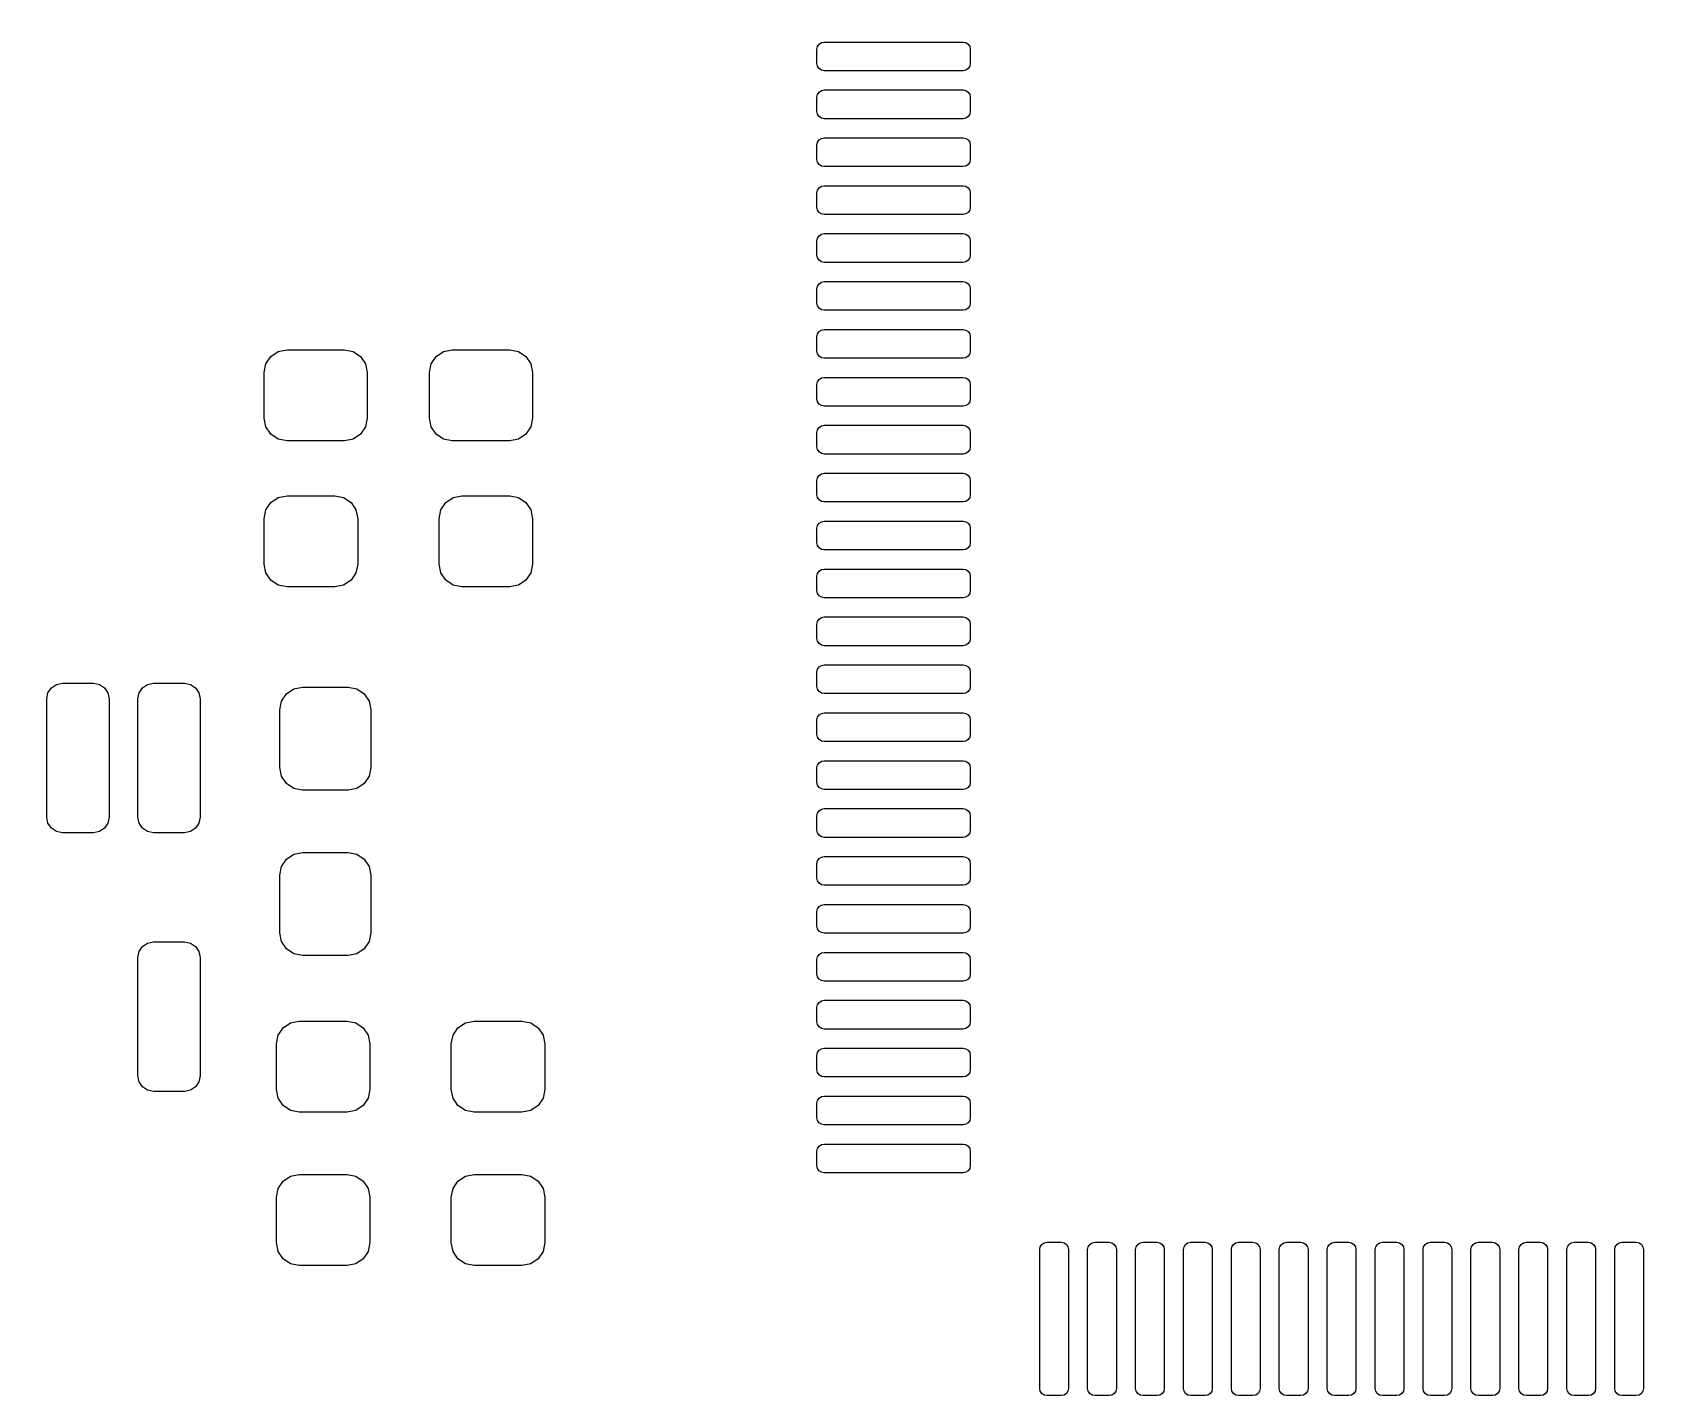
# Model space of a CAD drawing. Extents: x 116 to 183, y -110.2 to -37.6.
# Drawn here: x 132.32 to 149.24, y -80.03 to -65.81 of the extents above; entities that cross this region are included whole.
import ezdxf

# ---------------------------------------------------------------- set-up
doc = ezdxf.new("R2010")
doc.units = 0
doc.layers.add('BLACK', color=7, linetype='CONTINUOUS')

msp = doc.modelspace()

# ---------------------------------------------------------------- linework, layer by layer
at = {"layer": 'BLACK', "linetype": 'CONTINUOUS'}
for p, q in [((140.51124, -65.98325), (140.516949, -65.954549)), ((140.516949, -65.954549), (140.533207, -65.930217)), ((140.533207, -65.930217), (140.557539, -65.913959)), ((140.557539, -65.913959), (140.58624, -65.90825)), ((140.58624, -65.90825), (142.03624, -65.90825)), ((142.03624, -65.90825), (142.064941, -65.913959)), ((142.064941, -65.913959), (142.089273, -65.930217)), ((142.089273, -65.930217), (142.105531, -65.954549)), ((142.105531, -65.954549), (142.11124, -65.98325)), ((140.51124, -66.13325), (140.51124, -65.98325)), ((140.516949, -66.161951), (140.51124, -66.13325)), ((142.11124, -66.13325), (142.105531, -66.161951)), ((142.11124, -65.98325), (142.11124, -66.13325)), ((140.533207, -66.186283), (140.516949, -66.161951)), ((140.557539, -66.202541), (140.533207, -66.186283)), ((140.58624, -66.20825), (140.557539, -66.202541)), ((142.03624, -66.20825), (140.58624, -66.20825)), ((142.064941, -66.202541), (142.03624, -66.20825)), ((142.089273, -66.186283), (142.064941, -66.202541)), ((142.105531, -66.161951), (142.089273, -66.186283)), ((140.51124, -66.48325), (140.516949, -66.454549)), ((140.516949, -66.454549), (140.533207, -66.430217)), ((140.533207, -66.430217), (140.557539, -66.413959)), ((140.557539, -66.413959), (140.58624, -66.40825)), ((140.58624, -66.40825), (142.03624, -66.40825)), ((142.03624, -66.40825), (142.064941, -66.413959)), ((142.064941, -66.413959), (142.089273, -66.430217)), ((142.089273, -66.430217), (142.105531, -66.454549)), ((142.105531, -66.454549), (142.11124, -66.48325)), ((140.51124, -66.63325), (140.51124, -66.48325)), ((140.516949, -66.661951), (140.51124, -66.63325)), ((142.11124, -66.63325), (142.105531, -66.661951)), ((142.11124, -66.48325), (142.11124, -66.63325)), ((140.533207, -66.686283), (140.516949, -66.661951)), ((140.557539, -66.702541), (140.533207, -66.686283)), ((140.58624, -66.70825), (140.557539, -66.702541)), ((142.03624, -66.70825), (140.58624, -66.70825)), ((142.064941, -66.702541), (142.03624, -66.70825)), ((142.089273, -66.686283), (142.064941, -66.702541)), ((142.105531, -66.661951), (142.089273, -66.686283)), ((140.51124, -66.98325), (140.516949, -66.954549)), ((140.51124, -67.13325), (140.51124, -66.98325)), ((140.516949, -66.954549), (140.533207, -66.930217)), ((140.533207, -66.930217), (140.557539, -66.913959)), ((140.557539, -66.913959), (140.58624, -66.90825)), ((140.58624, -66.90825), (142.03624, -66.90825)), ((142.03624, -66.90825), (142.064941, -66.913959)), ((142.064941, -66.913959), (142.089273, -66.930217)), ((142.089273, -66.930217), (142.105531, -66.954549)), ((142.105531, -66.954549), (142.11124, -66.98325)), ((142.11124, -66.98325), (142.11124, -67.13325)), ((140.516949, -67.161951), (140.51124, -67.13325)), ((142.11124, -67.13325), (142.105531, -67.161951)), ((140.533207, -67.186283), (140.516949, -67.161951)), ((140.557539, -67.202541), (140.533207, -67.186283)), ((140.58624, -67.20825), (140.557539, -67.202541)), ((142.03624, -67.20825), (140.58624, -67.20825)), ((142.064941, -67.202541), (142.03624, -67.20825)), ((142.089273, -67.186283), (142.064941, -67.202541)), ((142.105531, -67.161951), (142.089273, -67.186283)), ((140.51124, -67.48325), (140.516949, -67.454549)), ((140.51124, -67.63325), (140.51124, -67.48325)), ((140.516949, -67.454549), (140.533207, -67.430217)), ((140.533207, -67.430217), (140.557539, -67.413959)), ((140.557539, -67.413959), (140.58624, -67.40825)), ((140.58624, -67.40825), (142.03624, -67.40825)), ((142.03624, -67.40825), (142.064941, -67.413959)), ((142.064941, -67.413959), (142.089273, -67.430217)), ((142.089273, -67.430217), (142.105531, -67.454549)), ((142.105531, -67.454549), (142.11124, -67.48325)), ((142.11124, -67.48325), (142.11124, -67.63325)), ((140.516949, -67.661951), (140.51124, -67.63325)), ((140.533207, -67.686283), (140.516949, -67.661951)), ((142.105531, -67.661951), (142.089273, -67.686283)), ((142.11124, -67.63325), (142.105531, -67.661951)), ((140.557539, -67.702541), (140.533207, -67.686283)), ((140.58624, -67.70825), (140.557539, -67.702541)), ((142.03624, -67.70825), (140.58624, -67.70825)), ((142.064941, -67.702541), (142.03624, -67.70825)), ((142.089273, -67.686283), (142.064941, -67.702541)), ((140.51124, -67.98325), (140.516949, -67.954549)), ((140.51124, -68.13325), (140.51124, -67.98325)), ((140.516949, -67.954549), (140.533207, -67.930217)), ((140.533207, -67.930217), (140.557539, -67.913959)), ((140.557539, -67.913959), (140.58624, -67.90825)), ((140.58624, -67.90825), (142.03624, -67.90825)), ((142.03624, -67.90825), (142.064941, -67.913959)), ((142.064941, -67.913959), (142.089273, -67.930217)), ((142.089273, -67.930217), (142.105531, -67.954549)), ((142.105531, -67.954549), (142.11124, -67.98325)), ((142.11124, -67.98325), (142.11124, -68.13325)), ((140.516949, -68.161951), (140.51124, -68.13325)), ((140.533207, -68.186283), (140.516949, -68.161951)), ((142.105531, -68.161951), (142.089273, -68.186283)), ((142.11124, -68.13325), (142.105531, -68.161951)), ((140.557539, -68.202541), (140.533207, -68.186283)), ((140.58624, -68.20825), (140.557539, -68.202541)), ((142.03624, -68.20825), (140.58624, -68.20825)), ((142.064941, -68.202541), (142.03624, -68.20825)), ((142.089273, -68.186283), (142.064941, -68.202541)), ((140.51124, -68.48325), (140.516949, -68.454549)), ((140.51124, -68.63325), (140.51124, -68.48325)), ((140.516949, -68.454549), (140.533207, -68.430217)), ((140.533207, -68.430217), (140.557539, -68.413959)), ((140.557539, -68.413959), (140.58624, -68.40825)), ((140.58624, -68.40825), (142.03624, -68.40825)), ((142.03624, -68.40825), (142.064941, -68.413959)), ((142.064941, -68.413959), (142.089273, -68.430217)), ((142.089273, -68.430217), (142.105531, -68.454549)), ((142.105531, -68.454549), (142.11124, -68.48325)), ((142.11124, -68.48325), (142.11124, -68.63325)), ((140.516949, -68.661951), (140.51124, -68.63325)), ((140.533207, -68.686283), (140.516949, -68.661951)), ((142.105531, -68.661951), (142.089273, -68.686283)), ((142.11124, -68.63325), (142.105531, -68.661951)), ((140.557539, -68.702541), (140.533207, -68.686283)), ((140.58624, -68.70825), (140.557539, -68.702541)), ((142.03624, -68.70825), (140.58624, -68.70825)), ((142.064941, -68.702541), (142.03624, -68.70825)), ((142.089273, -68.686283), (142.064941, -68.702541)), ((140.51124, -68.98325), (140.516949, -68.954549)), ((140.51124, -69.13325), (140.51124, -68.98325)), ((140.516949, -68.954549), (140.533207, -68.930217)), ((140.533207, -68.930217), (140.557539, -68.913959)), ((140.557539, -68.913959), (140.58624, -68.90825)), ((140.58624, -68.90825), (142.03624, -68.90825)), ((142.03624, -68.90825), (142.064941, -68.913959)), ((142.064941, -68.913959), (142.089273, -68.930217)), ((142.089273, -68.930217), (142.105531, -68.954549)), ((142.105531, -68.954549), (142.11124, -68.98325)), ((142.11124, -68.98325), (142.11124, -69.13325)), ((134.813562, -69.190562), (134.890613, -69.139079)), ((134.890613, -69.139079), (134.9815, -69.121)), ((134.9815, -69.121), (135.5815, -69.121)), ((135.5815, -69.121), (135.672387, -69.139079)), ((135.672387, -69.139079), (135.749438, -69.190562)), ((136.538562, -69.190562), (136.615613, -69.139079)), ((136.615613, -69.139079), (136.7065, -69.121)), ((136.7065, -69.121), (137.3065, -69.121)), ((137.3065, -69.121), (137.397387, -69.139079)), ((137.397387, -69.139079), (137.474438, -69.190562)), ((140.516949, -69.161951), (140.51124, -69.13325)), ((140.533207, -69.186283), (140.516949, -69.161951)), ((140.557539, -69.202541), (140.533207, -69.186283)), ((142.089273, -69.186283), (142.064941, -69.202541)), ((142.105531, -69.161951), (142.089273, -69.186283)), ((142.11124, -69.13325), (142.105531, -69.161951)), ((134.744, -69.3585), (134.762079, -69.267613)), ((134.762079, -69.267613), (134.813562, -69.190562)), ((135.749438, -69.190562), (135.800921, -69.267613)), ((135.800921, -69.267613), (135.819, -69.3585)), ((136.469, -69.3585), (136.487079, -69.267613)), ((136.487079, -69.267613), (136.538562, -69.190562)), ((137.474438, -69.190562), (137.525921, -69.267613)), ((137.525921, -69.267613), (137.544, -69.3585)), ((140.58624, -69.20825), (140.557539, -69.202541)), ((142.03624, -69.20825), (140.58624, -69.20825)), ((142.064941, -69.202541), (142.03624, -69.20825)), ((134.744, -69.8335), (134.744, -69.3585)), ((135.819, -69.3585), (135.819, -69.8335)), ((136.469, -69.8335), (136.469, -69.3585)), ((137.544, -69.3585), (137.544, -69.8335)), ((140.51124, -69.48325), (140.516949, -69.454549)), ((140.51124, -69.63325), (140.51124, -69.48325)), ((140.516949, -69.454549), (140.533207, -69.430217)), ((140.533207, -69.430217), (140.557539, -69.413959)), ((140.557539, -69.413959), (140.58624, -69.40825)), ((140.58624, -69.40825), (142.03624, -69.40825)), ((142.03624, -69.40825), (142.064941, -69.413959)), ((142.064941, -69.413959), (142.089273, -69.430217)), ((142.089273, -69.430217), (142.105531, -69.454549)), ((142.105531, -69.454549), (142.11124, -69.48325)), ((142.11124, -69.48325), (142.11124, -69.63325)), ((140.516949, -69.661951), (140.51124, -69.63325)), ((140.533207, -69.686283), (140.516949, -69.661951)), ((140.557539, -69.702541), (140.533207, -69.686283)), ((142.089273, -69.686283), (142.064941, -69.702541)), ((142.105531, -69.661951), (142.089273, -69.686283)), ((142.11124, -69.63325), (142.105531, -69.661951)), ((134.762079, -69.924387), (134.744, -69.8335)), ((135.819, -69.8335), (135.800921, -69.924387)), ((136.487079, -69.924387), (136.469, -69.8335)), ((137.544, -69.8335), (137.525921, -69.924387)), ((140.58624, -69.70825), (140.557539, -69.702541)), ((142.03624, -69.70825), (140.58624, -69.70825)), ((142.064941, -69.702541), (142.03624, -69.70825)), ((134.813562, -70.001438), (134.762079, -69.924387)), ((134.890613, -70.052921), (134.813562, -70.001438)), ((135.749438, -70.001438), (135.672387, -70.052921)), ((135.800921, -69.924387), (135.749438, -70.001438)), ((136.538562, -70.001438), (136.487079, -69.924387)), ((136.615613, -70.052921), (136.538562, -70.001438)), ((137.474438, -70.001438), (137.397387, -70.052921)), ((137.525921, -69.924387), (137.474438, -70.001438)), ((140.51124, -69.98325), (140.516949, -69.954549)), ((140.51124, -70.13325), (140.51124, -69.98325)), ((140.516949, -69.954549), (140.533207, -69.930217)), ((140.533207, -69.930217), (140.557539, -69.913959)), ((140.557539, -69.913959), (140.58624, -69.90825)), ((140.58624, -69.90825), (142.03624, -69.90825)), ((142.03624, -69.90825), (142.064941, -69.913959)), ((142.064941, -69.913959), (142.089273, -69.930217)), ((142.089273, -69.930217), (142.105531, -69.954549)), ((142.105531, -69.954549), (142.11124, -69.98325)), ((142.11124, -69.98325), (142.11124, -70.13325)), ((134.9815, -70.071), (134.890613, -70.052921)), ((135.5815, -70.071), (134.9815, -70.071)), ((135.672387, -70.052921), (135.5815, -70.071)), ((136.7065, -70.071), (136.615613, -70.052921)), ((137.3065, -70.071), (136.7065, -70.071)), ((137.397387, -70.052921), (137.3065, -70.071)), ((140.516949, -70.161951), (140.51124, -70.13325)), ((140.533207, -70.186283), (140.516949, -70.161951)), ((140.557539, -70.202541), (140.533207, -70.186283)), ((140.58624, -70.20825), (140.557539, -70.202541)), ((142.064941, -70.202541), (142.03624, -70.20825)), ((142.089273, -70.186283), (142.064941, -70.202541)), ((142.105531, -70.161951), (142.089273, -70.186283)), ((142.11124, -70.13325), (142.105531, -70.161951)), ((142.03624, -70.20825), (140.58624, -70.20825)), ((140.51124, -70.48325), (140.516949, -70.454549)), ((140.51124, -70.63325), (140.51124, -70.48325)), ((140.516949, -70.454549), (140.533207, -70.430217)), ((140.533207, -70.430217), (140.557539, -70.413959)), ((140.557539, -70.413959), (140.58624, -70.40825)), ((140.58624, -70.40825), (142.03624, -70.40825)), ((142.03624, -70.40825), (142.064941, -70.413959)), ((142.064941, -70.413959), (142.089273, -70.430217)), ((142.089273, -70.430217), (142.105531, -70.454549)), ((142.105531, -70.454549), (142.11124, -70.48325)), ((142.11124, -70.48325), (142.11124, -70.63325)), ((134.813562, -70.714562), (134.890613, -70.663079)), ((134.890613, -70.663079), (134.9815, -70.645)), ((134.9815, -70.645), (135.4815, -70.645)), ((135.4815, -70.645), (135.572387, -70.663079)), ((135.572387, -70.663079), (135.649438, -70.714562)), ((136.638562, -70.714562), (136.715613, -70.663079)), ((136.715613, -70.663079), (136.8065, -70.645)), ((136.8065, -70.645), (137.3065, -70.645)), ((137.3065, -70.645), (137.397387, -70.663079)), ((137.397387, -70.663079), (137.474438, -70.714562)), ((140.516949, -70.661951), (140.51124, -70.63325)), ((140.533207, -70.686283), (140.516949, -70.661951)), ((140.557539, -70.702541), (140.533207, -70.686283)), ((140.58624, -70.70825), (140.557539, -70.702541)), ((142.03624, -70.70825), (140.58624, -70.70825)), ((142.064941, -70.702541), (142.03624, -70.70825)), ((142.089273, -70.686283), (142.064941, -70.702541)), ((142.105531, -70.661951), (142.089273, -70.686283)), ((142.11124, -70.63325), (142.105531, -70.661951)), ((134.744, -70.8825), (134.762079, -70.791613)), ((134.762079, -70.791613), (134.813562, -70.714562)), ((135.649438, -70.714562), (135.700921, -70.791613)), ((135.700921, -70.791613), (135.719, -70.8825)), ((136.569, -70.8825), (136.587079, -70.791613)), ((136.587079, -70.791613), (136.638562, -70.714562)), ((137.474438, -70.714562), (137.525921, -70.791613)), ((137.525921, -70.791613), (137.544, -70.8825)), ((134.744, -71.3575), (134.744, -70.8825)), ((135.719, -70.8825), (135.719, -71.3575)), ((136.569, -71.3575), (136.569, -70.8825)), ((137.544, -70.8825), (137.544, -71.3575)), ((140.51124, -70.98325), (140.516949, -70.954549)), ((140.51124, -71.13325), (140.51124, -70.98325)), ((140.516949, -70.954549), (140.533207, -70.930217)), ((140.533207, -70.930217), (140.557539, -70.913959)), ((140.557539, -70.913959), (140.58624, -70.90825)), ((140.58624, -70.90825), (142.03624, -70.90825)), ((142.03624, -70.90825), (142.064941, -70.913959)), ((142.064941, -70.913959), (142.089273, -70.930217)), ((142.089273, -70.930217), (142.105531, -70.954549)), ((142.105531, -70.954549), (142.11124, -70.98325)), ((142.11124, -70.98325), (142.11124, -71.13325)), ((140.516949, -71.161951), (140.51124, -71.13325)), ((140.533207, -71.186283), (140.516949, -71.161951)), ((140.557539, -71.202541), (140.533207, -71.186283)), ((140.58624, -71.20825), (140.557539, -71.202541)), ((142.03624, -71.20825), (140.58624, -71.20825)), ((142.064941, -71.202541), (142.03624, -71.20825)), ((142.089273, -71.186283), (142.064941, -71.202541)), ((142.105531, -71.161951), (142.089273, -71.186283)), ((142.11124, -71.13325), (142.105531, -71.161951)), ((134.762079, -71.448387), (134.744, -71.3575)), ((135.719, -71.3575), (135.700921, -71.448387)), ((136.587079, -71.448387), (136.569, -71.3575)), ((137.544, -71.3575), (137.525921, -71.448387)), ((134.813562, -71.525438), (134.762079, -71.448387)), ((134.890613, -71.576921), (134.813562, -71.525438)), ((135.649438, -71.525438), (135.572387, -71.576921)), ((135.700921, -71.448387), (135.649438, -71.525438)), ((136.638562, -71.525438), (136.587079, -71.448387)), ((136.715613, -71.576921), (136.638562, -71.525438)), ((137.474438, -71.525438), (137.397387, -71.576921)), ((137.525921, -71.448387), (137.474438, -71.525438)), ((140.51124, -71.48325), (140.516949, -71.454549)), ((140.51124, -71.63325), (140.51124, -71.48325)), ((140.516949, -71.454549), (140.533207, -71.430217)), ((140.533207, -71.430217), (140.557539, -71.413959)), ((140.557539, -71.413959), (140.58624, -71.40825)), ((140.58624, -71.40825), (142.03624, -71.40825)), ((142.03624, -71.40825), (142.064941, -71.413959)), ((142.064941, -71.413959), (142.089273, -71.430217)), ((142.089273, -71.430217), (142.105531, -71.454549)), ((142.105531, -71.454549), (142.11124, -71.48325)), ((142.11124, -71.48325), (142.11124, -71.63325)), ((134.9815, -71.595), (134.890613, -71.576921)), ((135.4815, -71.595), (134.9815, -71.595)), ((135.572387, -71.576921), (135.4815, -71.595)), ((136.8065, -71.595), (136.715613, -71.576921)), ((137.3065, -71.595), (136.8065, -71.595)), ((137.397387, -71.576921), (137.3065, -71.595)), ((140.516949, -71.661951), (140.51124, -71.63325)), ((140.533207, -71.686283), (140.516949, -71.661951)), ((140.557539, -71.702541), (140.533207, -71.686283)), ((140.58624, -71.70825), (140.557539, -71.702541)), ((142.03624, -71.70825), (140.58624, -71.70825)), ((142.064941, -71.702541), (142.03624, -71.70825)), ((142.089273, -71.686283), (142.064941, -71.702541)), ((142.105531, -71.661951), (142.089273, -71.686283)), ((142.11124, -71.63325), (142.105531, -71.661951)), ((140.51124, -71.98325), (140.516949, -71.954549)), ((140.51124, -72.13325), (140.51124, -71.98325)), ((140.516949, -71.954549), (140.533207, -71.930217)), ((140.533207, -71.930217), (140.557539, -71.913959)), ((140.557539, -71.913959), (140.58624, -71.90825)), ((140.58624, -71.90825), (142.03624, -71.90825)), ((142.03624, -71.90825), (142.064941, -71.913959)), ((142.064941, -71.913959), (142.089273, -71.930217)), ((142.089273, -71.930217), (142.105531, -71.954549)), ((142.105531, -71.954549), (142.11124, -71.98325)), ((142.11124, -71.98325), (142.11124, -72.13325)), ((140.516949, -72.161951), (140.51124, -72.13325)), ((140.533207, -72.186283), (140.516949, -72.161951)), ((140.557539, -72.202541), (140.533207, -72.186283)), ((140.58624, -72.20825), (140.557539, -72.202541)), ((142.03624, -72.20825), (140.58624, -72.20825)), ((142.064941, -72.202541), (142.03624, -72.20825)), ((142.089273, -72.186283), (142.064941, -72.202541)), ((142.105531, -72.161951), (142.089273, -72.186283)), ((142.11124, -72.13325), (142.105531, -72.161951)), ((140.51124, -72.48325), (140.516949, -72.454549)), ((140.51124, -72.63325), (140.51124, -72.48325)), ((140.516949, -72.454549), (140.533207, -72.430217)), ((140.533207, -72.430217), (140.557539, -72.413959)), ((140.557539, -72.413959), (140.58624, -72.40825)), ((140.58624, -72.40825), (142.03624, -72.40825)), ((142.03624, -72.40825), (142.064941, -72.413959)), ((142.064941, -72.413959), (142.089273, -72.430217)), ((142.089273, -72.430217), (142.105531, -72.454549)), ((142.105531, -72.454549), (142.11124, -72.48325)), ((142.11124, -72.48325), (142.11124, -72.63325)), ((132.475, -72.7625), (132.48737, -72.700314)), ((132.48737, -72.700314), (132.522595, -72.647595)), ((132.522595, -72.647595), (132.575314, -72.61237)), ((132.575314, -72.61237), (132.6375, -72.6)), ((132.6375, -72.6), (132.9625, -72.6)), ((132.9625, -72.6), (133.024686, -72.61237)), ((133.024686, -72.61237), (133.077405, -72.647595)), ((133.077405, -72.647595), (133.11263, -72.700314)), ((133.11263, -72.700314), (133.125, -72.7625)), ((133.425, -72.7625), (133.43737, -72.700314)), ((133.43737, -72.700314), (133.472595, -72.647595)), ((133.472595, -72.647595), (133.525314, -72.61237)), ((133.525314, -72.61237), (133.5875, -72.6)), ((133.5875, -72.6), (133.9125, -72.6)), ((133.9125, -72.6), (133.974686, -72.61237)), ((133.974686, -72.61237), (134.027405, -72.647595)), ((134.027405, -72.647595), (134.06263, -72.700314)), ((134.06263, -72.700314), (134.075, -72.7625)), ((134.925079, -72.787613), (134.976562, -72.710562)), ((134.976562, -72.710562), (135.053613, -72.659079)), ((135.053613, -72.659079), (135.1445, -72.641)), ((135.1445, -72.641), (135.6195, -72.641)), ((135.6195, -72.641), (135.710387, -72.659079)), ((135.710387, -72.659079), (135.787438, -72.710562)), ((135.787438, -72.710562), (135.838921, -72.787613)), ((140.516949, -72.661951), (140.51124, -72.63325)), ((140.533207, -72.686283), (140.516949, -72.661951)), ((140.557539, -72.702541), (140.533207, -72.686283)), ((140.58624, -72.70825), (140.557539, -72.702541)), ((142.03624, -72.70825), (140.58624, -72.70825)), ((142.064941, -72.702541), (142.03624, -72.70825)), ((142.089273, -72.686283), (142.064941, -72.702541)), ((142.105531, -72.661951), (142.089273, -72.686283)), ((142.11124, -72.63325), (142.105531, -72.661951)), ((132.475, -73.9975), (132.475, -72.7625)), ((133.125, -72.7625), (133.125, -73.9975)), ((133.425, -73.9975), (133.425, -72.7625)), ((134.075, -72.7625), (134.075, -73.9975)), ((134.907, -72.8785), (134.925079, -72.787613)), ((134.907, -73.4785), (134.907, -72.8785)), ((135.838921, -72.787613), (135.857, -72.8785)), ((135.857, -72.8785), (135.857, -73.4785)), ((140.557539, -72.913959), (140.58624, -72.90825)), ((140.58624, -72.90825), (142.03624, -72.90825)), ((142.03624, -72.90825), (142.064941, -72.913959)), ((140.51124, -72.98325), (140.516949, -72.954549)), ((140.51124, -73.13325), (140.51124, -72.98325)), ((140.516949, -72.954549), (140.533207, -72.930217)), ((140.533207, -72.930217), (140.557539, -72.913959)), ((142.064941, -72.913959), (142.089273, -72.930217)), ((142.089273, -72.930217), (142.105531, -72.954549)), ((142.105531, -72.954549), (142.11124, -72.98325)), ((142.11124, -72.98325), (142.11124, -73.13325)), ((140.516949, -73.161951), (140.51124, -73.13325)), ((140.533207, -73.186283), (140.516949, -73.161951)), ((140.557539, -73.202541), (140.533207, -73.186283)), ((140.58624, -73.20825), (140.557539, -73.202541)), ((142.03624, -73.20825), (140.58624, -73.20825)), ((142.064941, -73.202541), (142.03624, -73.20825)), ((142.089273, -73.186283), (142.064941, -73.202541)), ((142.105531, -73.161951), (142.089273, -73.186283)), ((142.11124, -73.13325), (142.105531, -73.161951)), ((140.533207, -73.430217), (140.557539, -73.413959)), ((140.557539, -73.413959), (140.58624, -73.40825)), ((140.58624, -73.40825), (142.03624, -73.40825)), ((142.03624, -73.40825), (142.064941, -73.413959)), ((142.064941, -73.413959), (142.089273, -73.430217)), ((134.925079, -73.569387), (134.907, -73.4785)), ((134.976562, -73.646438), (134.925079, -73.569387)), ((135.838921, -73.569387), (135.787438, -73.646438)), ((135.857, -73.4785), (135.838921, -73.569387)), ((140.51124, -73.48325), (140.516949, -73.454549)), ((140.51124, -73.63325), (140.51124, -73.48325)), ((140.516949, -73.454549), (140.533207, -73.430217)), ((142.089273, -73.430217), (142.105531, -73.454549)), ((142.105531, -73.454549), (142.11124, -73.48325)), ((142.11124, -73.48325), (142.11124, -73.63325)), ((135.053613, -73.697921), (134.976562, -73.646438)), ((135.1445, -73.716), (135.053613, -73.697921)), ((135.6195, -73.716), (135.1445, -73.716)), ((135.710387, -73.697921), (135.6195, -73.716)), ((135.787438, -73.646438), (135.710387, -73.697921)), ((140.516949, -73.661951), (140.51124, -73.63325)), ((140.533207, -73.686283), (140.516949, -73.661951)), ((140.557539, -73.702541), (140.533207, -73.686283)), ((140.58624, -73.70825), (140.557539, -73.702541)), ((142.03624, -73.70825), (140.58624, -73.70825)), ((142.064941, -73.702541), (142.03624, -73.70825)), ((142.089273, -73.686283), (142.064941, -73.702541)), ((142.105531, -73.661951), (142.089273, -73.686283)), ((142.11124, -73.63325), (142.105531, -73.661951)), ((140.533207, -73.930217), (140.557539, -73.913959)), ((140.557539, -73.913959), (140.58624, -73.90825)), ((140.58624, -73.90825), (142.03624, -73.90825)), ((142.03624, -73.90825), (142.064941, -73.913959)), ((142.064941, -73.913959), (142.089273, -73.930217)), ((132.48737, -74.059686), (132.475, -73.9975)), ((132.522595, -74.112405), (132.48737, -74.059686)), ((133.11263, -74.059686), (133.077405, -74.112405)), ((133.125, -73.9975), (133.11263, -74.059686)), ((133.43737, -74.059686), (133.425, -73.9975)), ((133.472595, -74.112405), (133.43737, -74.059686)), ((134.06263, -74.059686), (134.027405, -74.112405)), ((134.075, -73.9975), (134.06263, -74.059686)), ((140.51124, -73.98325), (140.516949, -73.954549)), ((140.51124, -74.13325), (140.51124, -73.98325)), ((140.516949, -73.954549), (140.533207, -73.930217)), ((142.089273, -73.930217), (142.105531, -73.954549)), ((142.105531, -73.954549), (142.11124, -73.98325)), ((142.11124, -73.98325), (142.11124, -74.13325)), ((132.575314, -74.14763), (132.522595, -74.112405)), ((132.6375, -74.16), (132.575314, -74.14763)), ((132.9625, -74.16), (132.6375, -74.16)), ((133.024686, -74.14763), (132.9625, -74.16)), ((133.077405, -74.112405), (133.024686, -74.14763)), ((133.525314, -74.14763), (133.472595, -74.112405)), ((133.5875, -74.16), (133.525314, -74.14763)), ((133.9125, -74.16), (133.5875, -74.16)), ((133.974686, -74.14763), (133.9125, -74.16)), ((134.027405, -74.112405), (133.974686, -74.14763)), ((140.516949, -74.161951), (140.51124, -74.13325)), ((140.533207, -74.186283), (140.516949, -74.161951)), ((140.557539, -74.202541), (140.533207, -74.186283)), ((140.58624, -74.20825), (140.557539, -74.202541)), ((142.03624, -74.20825), (140.58624, -74.20825)), ((142.064941, -74.202541), (142.03624, -74.20825)), ((142.089273, -74.186283), (142.064941, -74.202541)), ((142.105531, -74.161951), (142.089273, -74.186283)), ((142.11124, -74.13325), (142.105531, -74.161951)), ((134.976562, -74.435562), (135.053613, -74.384079)), ((135.053613, -74.384079), (135.1445, -74.366)), ((135.1445, -74.366), (135.6195, -74.366)), ((135.6195, -74.366), (135.710387, -74.384079)), ((135.710387, -74.384079), (135.787438, -74.435562)), ((140.516949, -74.454549), (140.533207, -74.430217)), ((140.533207, -74.430217), (140.557539, -74.413959)), ((140.557539, -74.413959), (140.58624, -74.40825)), ((140.58624, -74.40825), (142.03624, -74.40825)), ((142.03624, -74.40825), (142.064941, -74.413959)), ((142.064941, -74.413959), (142.089273, -74.430217)), ((142.089273, -74.430217), (142.105531, -74.454549)), ((134.907, -74.6035), (134.925079, -74.512613)), ((134.925079, -74.512613), (134.976562, -74.435562)), ((135.787438, -74.435562), (135.838921, -74.512613)), ((135.838921, -74.512613), (135.857, -74.6035)), ((140.51124, -74.48325), (140.516949, -74.454549)), ((140.51124, -74.63325), (140.51124, -74.48325)), ((142.105531, -74.454549), (142.11124, -74.48325)), ((142.11124, -74.48325), (142.11124, -74.63325)), ((134.907, -75.2035), (134.907, -74.6035)), ((135.857, -74.6035), (135.857, -75.2035)), ((140.516949, -74.661951), (140.51124, -74.63325)), ((140.533207, -74.686283), (140.516949, -74.661951)), ((140.557539, -74.702541), (140.533207, -74.686283)), ((140.58624, -74.70825), (140.557539, -74.702541)), ((142.03624, -74.70825), (140.58624, -74.70825)), ((142.064941, -74.702541), (142.03624, -74.70825)), ((142.089273, -74.686283), (142.064941, -74.702541)), ((142.105531, -74.661951), (142.089273, -74.686283)), ((142.11124, -74.63325), (142.105531, -74.661951)), ((140.516949, -74.954549), (140.533207, -74.930217)), ((140.533207, -74.930217), (140.557539, -74.913959)), ((140.557539, -74.913959), (140.58624, -74.90825)), ((140.58624, -74.90825), (142.03624, -74.90825)), ((142.03624, -74.90825), (142.064941, -74.913959)), ((142.064941, -74.913959), (142.089273, -74.930217)), ((142.089273, -74.930217), (142.105531, -74.954549)), ((140.51124, -74.98325), (140.516949, -74.954549)), ((140.51124, -75.13325), (140.51124, -74.98325)), ((142.105531, -74.954549), (142.11124, -74.98325)), ((142.11124, -74.98325), (142.11124, -75.13325)), ((134.925079, -75.294387), (134.907, -75.2035)), ((135.857, -75.2035), (135.838921, -75.294387)), ((140.516949, -75.161951), (140.51124, -75.13325)), ((140.533207, -75.186283), (140.516949, -75.161951)), ((140.557539, -75.202541), (140.533207, -75.186283)), ((140.58624, -75.20825), (140.557539, -75.202541)), ((142.03624, -75.20825), (140.58624, -75.20825)), ((142.064941, -75.202541), (142.03624, -75.20825)), ((142.089273, -75.186283), (142.064941, -75.202541)), ((142.105531, -75.161951), (142.089273, -75.186283)), ((142.11124, -75.13325), (142.105531, -75.161951)), ((133.425, -75.4625), (133.43737, -75.400314)), ((133.43737, -75.400314), (133.472595, -75.347595)), ((133.472595, -75.347595), (133.525314, -75.31237)), ((133.525314, -75.31237), (133.5875, -75.3)), ((133.5875, -75.3), (133.9125, -75.3)), ((133.9125, -75.3), (133.974686, -75.31237)), ((133.974686, -75.31237), (134.027405, -75.347595)), ((134.027405, -75.347595), (134.06263, -75.400314)), ((134.06263, -75.400314), (134.075, -75.4625)), ((134.976562, -75.371438), (134.925079, -75.294387)), ((135.053613, -75.422921), (134.976562, -75.371438)), ((135.1445, -75.441), (135.053613, -75.422921)), ((135.6195, -75.441), (135.1445, -75.441)), ((135.710387, -75.422921), (135.6195, -75.441)), ((135.787438, -75.371438), (135.710387, -75.422921)), ((135.838921, -75.294387), (135.787438, -75.371438)), ((140.516949, -75.454549), (140.533207, -75.430217)), ((140.533207, -75.430217), (140.557539, -75.413959)), ((140.557539, -75.413959), (140.58624, -75.40825)), ((140.58624, -75.40825), (142.03624, -75.40825)), ((142.03624, -75.40825), (142.064941, -75.413959)), ((142.064941, -75.413959), (142.089273, -75.430217)), ((142.089273, -75.430217), (142.105531, -75.454549)), ((133.425, -76.6975), (133.425, -75.4625)), ((134.075, -75.4625), (134.075, -76.6975)), ((140.51124, -75.48325), (140.516949, -75.454549)), ((140.51124, -75.63325), (140.51124, -75.48325)), ((142.105531, -75.454549), (142.11124, -75.48325)), ((142.11124, -75.48325), (142.11124, -75.63325)), ((140.516949, -75.661951), (140.51124, -75.63325)), ((140.533207, -75.686283), (140.516949, -75.661951)), ((140.557539, -75.702541), (140.533207, -75.686283)), ((140.58624, -75.70825), (140.557539, -75.702541)), ((142.03624, -75.70825), (140.58624, -75.70825)), ((142.064941, -75.702541), (142.03624, -75.70825)), ((142.089273, -75.686283), (142.064941, -75.702541)), ((142.105531, -75.661951), (142.089273, -75.686283)), ((142.11124, -75.63325), (142.105531, -75.661951)), ((140.51124, -75.98325), (140.516949, -75.954549)), ((140.516949, -75.954549), (140.533207, -75.930217)), ((140.533207, -75.930217), (140.557539, -75.913959)), ((140.557539, -75.913959), (140.58624, -75.90825)), ((140.58624, -75.90825), (142.03624, -75.90825)), ((142.03624, -75.90825), (142.064941, -75.913959)), ((142.064941, -75.913959), (142.089273, -75.930217)), ((142.089273, -75.930217), (142.105531, -75.954549)), ((142.105531, -75.954549), (142.11124, -75.98325)), ((140.51124, -76.13325), (140.51124, -75.98325)), ((142.11124, -75.98325), (142.11124, -76.13325)), ((134.871, -76.3625), (134.889079, -76.271613)), ((134.889079, -76.271613), (134.940562, -76.194562)), ((134.940562, -76.194562), (135.017613, -76.143079)), ((135.017613, -76.143079), (135.1085, -76.125)), ((135.1085, -76.125), (135.6085, -76.125)), ((135.6085, -76.125), (135.699387, -76.143079)), ((135.699387, -76.143079), (135.776438, -76.194562)), ((135.776438, -76.194562), (135.827921, -76.271613)), ((135.827921, -76.271613), (135.846, -76.3625)), ((136.696, -76.3625), (136.714079, -76.271613)), ((136.714079, -76.271613), (136.765562, -76.194562)), ((136.765562, -76.194562), (136.842613, -76.143079)), ((136.842613, -76.143079), (136.9335, -76.125)), ((136.9335, -76.125), (137.4335, -76.125)), ((137.4335, -76.125), (137.524387, -76.143079)), ((137.524387, -76.143079), (137.601438, -76.194562)), ((137.601438, -76.194562), (137.652921, -76.271613)), ((137.652921, -76.271613), (137.671, -76.3625)), ((140.516949, -76.161951), (140.51124, -76.13325)), ((140.533207, -76.186283), (140.516949, -76.161951)), ((140.557539, -76.202541), (140.533207, -76.186283)), ((140.58624, -76.20825), (140.557539, -76.202541)), ((142.03624, -76.20825), (140.58624, -76.20825)), ((142.064941, -76.202541), (142.03624, -76.20825)), ((142.089273, -76.186283), (142.064941, -76.202541)), ((142.105531, -76.161951), (142.089273, -76.186283)), ((142.11124, -76.13325), (142.105531, -76.161951)), ((134.871, -76.8375), (134.871, -76.3625)), ((135.846, -76.3625), (135.846, -76.8375)), ((136.696, -76.8375), (136.696, -76.3625)), ((137.671, -76.3625), (137.671, -76.8375)), ((140.51124, -76.48325), (140.516949, -76.454549)), ((140.516949, -76.454549), (140.533207, -76.430217)), ((140.533207, -76.430217), (140.557539, -76.413959)), ((140.557539, -76.413959), (140.58624, -76.40825)), ((140.58624, -76.40825), (142.03624, -76.40825)), ((142.03624, -76.40825), (142.064941, -76.413959)), ((142.064941, -76.413959), (142.089273, -76.430217)), ((142.089273, -76.430217), (142.105531, -76.454549)), ((142.105531, -76.454549), (142.11124, -76.48325)), ((140.51124, -76.63325), (140.51124, -76.48325)), ((142.11124, -76.48325), (142.11124, -76.63325)), ((133.43737, -76.759686), (133.425, -76.6975)), ((133.472595, -76.812405), (133.43737, -76.759686)), ((134.06263, -76.759686), (134.027405, -76.812405)), ((134.075, -76.6975), (134.06263, -76.759686)), ((140.516949, -76.661951), (140.51124, -76.63325)), ((140.533207, -76.686283), (140.516949, -76.661951)), ((140.557539, -76.702541), (140.533207, -76.686283)), ((140.58624, -76.70825), (140.557539, -76.702541)), ((142.03624, -76.70825), (140.58624, -76.70825)), ((142.064941, -76.702541), (142.03624, -76.70825)), ((142.089273, -76.686283), (142.064941, -76.702541)), ((142.105531, -76.661951), (142.089273, -76.686283)), ((142.11124, -76.63325), (142.105531, -76.661951)), ((133.525314, -76.84763), (133.472595, -76.812405)), ((133.5875, -76.86), (133.525314, -76.84763)), ((133.9125, -76.86), (133.5875, -76.86)), ((133.974686, -76.84763), (133.9125, -76.86)), ((134.027405, -76.812405), (133.974686, -76.84763)), ((134.889079, -76.928387), (134.871, -76.8375)), ((134.940562, -77.005438), (134.889079, -76.928387)), ((135.827921, -76.928387), (135.776438, -77.005438)), ((135.846, -76.8375), (135.827921, -76.928387)), ((136.714079, -76.928387), (136.696, -76.8375)), ((136.765562, -77.005438), (136.714079, -76.928387)), ((137.652921, -76.928387), (137.601438, -77.005438)), ((137.671, -76.8375), (137.652921, -76.928387)), ((140.51124, -76.98325), (140.516949, -76.954549)), ((140.516949, -76.954549), (140.533207, -76.930217)), ((140.533207, -76.930217), (140.557539, -76.913959)), ((140.557539, -76.913959), (140.58624, -76.90825)), ((140.58624, -76.90825), (142.03624, -76.90825)), ((142.03624, -76.90825), (142.064941, -76.913959)), ((142.064941, -76.913959), (142.089273, -76.930217)), ((142.089273, -76.930217), (142.105531, -76.954549)), ((142.105531, -76.954549), (142.11124, -76.98325)), ((135.017613, -77.056921), (134.940562, -77.005438)), ((135.1085, -77.075), (135.017613, -77.056921)), ((135.6085, -77.075), (135.1085, -77.075)), ((135.699387, -77.056921), (135.6085, -77.075)), ((135.776438, -77.005438), (135.699387, -77.056921)), ((136.842613, -77.056921), (136.765562, -77.005438)), ((136.9335, -77.075), (136.842613, -77.056921)), ((137.4335, -77.075), (136.9335, -77.075)), ((137.524387, -77.056921), (137.4335, -77.075)), ((137.601438, -77.005438), (137.524387, -77.056921)), ((140.51124, -77.13325), (140.51124, -76.98325)), ((140.516949, -77.161951), (140.51124, -77.13325)), ((142.11124, -77.13325), (142.105531, -77.161951)), ((142.11124, -76.98325), (142.11124, -77.13325)), ((140.533207, -77.186283), (140.516949, -77.161951)), ((140.557539, -77.202541), (140.533207, -77.186283)), ((140.58624, -77.20825), (140.557539, -77.202541)), ((142.03624, -77.20825), (140.58624, -77.20825)), ((142.064941, -77.202541), (142.03624, -77.20825)), ((142.089273, -77.186283), (142.064941, -77.202541)), ((142.105531, -77.161951), (142.089273, -77.186283)), ((140.51124, -77.48325), (140.516949, -77.454549)), ((140.516949, -77.454549), (140.533207, -77.430217)), ((140.533207, -77.430217), (140.557539, -77.413959)), ((140.557539, -77.413959), (140.58624, -77.40825)), ((140.58624, -77.40825), (142.03624, -77.40825)), ((142.03624, -77.40825), (142.064941, -77.413959)), ((142.064941, -77.413959), (142.089273, -77.430217)), ((142.089273, -77.430217), (142.105531, -77.454549)), ((142.105531, -77.454549), (142.11124, -77.48325)), ((140.51124, -77.63325), (140.51124, -77.48325)), ((140.516949, -77.661951), (140.51124, -77.63325)), ((142.11124, -77.63325), (142.105531, -77.661951)), ((142.11124, -77.48325), (142.11124, -77.63325)), ((134.889079, -77.871613), (134.940562, -77.794562)), ((134.940562, -77.794562), (135.017613, -77.743079)), ((135.017613, -77.743079), (135.1085, -77.725)), ((135.1085, -77.725), (135.6085, -77.725)), ((135.6085, -77.725), (135.699387, -77.743079)), ((135.699387, -77.743079), (135.776438, -77.794562)), ((135.776438, -77.794562), (135.827921, -77.871613)), ((136.714079, -77.871613), (136.765562, -77.794562)), ((136.765562, -77.794562), (136.842613, -77.743079)), ((136.842613, -77.743079), (136.9335, -77.725)), ((136.9335, -77.725), (137.4335, -77.725)), ((137.4335, -77.725), (137.524387, -77.743079)), ((137.524387, -77.743079), (137.601438, -77.794562)), ((137.601438, -77.794562), (137.652921, -77.871613)), ((140.533207, -77.686283), (140.516949, -77.661951)), ((140.557539, -77.702541), (140.533207, -77.686283)), ((140.58624, -77.70825), (140.557539, -77.702541)), ((142.03624, -77.70825), (140.58624, -77.70825)), ((142.064941, -77.702541), (142.03624, -77.70825)), ((142.089273, -77.686283), (142.064941, -77.702541)), ((142.105531, -77.661951), (142.089273, -77.686283)), ((134.871, -77.9625), (134.889079, -77.871613)), ((134.871, -78.4375), (134.871, -77.9625)), ((135.827921, -77.871613), (135.846, -77.9625)), ((135.846, -77.9625), (135.846, -78.4375)), ((136.696, -77.9625), (136.714079, -77.871613)), ((136.696, -78.4375), (136.696, -77.9625)), ((137.652921, -77.871613), (137.671, -77.9625)), ((137.671, -77.9625), (137.671, -78.4375)), ((134.889079, -78.528387), (134.871, -78.4375)), ((135.846, -78.4375), (135.827921, -78.528387)), ((136.714079, -78.528387), (136.696, -78.4375)), ((137.671, -78.4375), (137.652921, -78.528387)), ((142.83624, -78.50825), (142.841949, -78.479549)), ((142.841949, -78.479549), (142.858207, -78.455217)), ((142.858207, -78.455217), (142.882539, -78.438959)), ((142.882539, -78.438959), (142.91124, -78.43325)), ((142.91124, -78.43325), (143.06124, -78.43325)), ((143.06124, -78.43325), (143.089941, -78.438959)), ((143.089941, -78.438959), (143.114273, -78.455217)), ((143.114273, -78.455217), (143.130531, -78.479549)), ((143.130531, -78.479549), (143.13624, -78.50825)), ((143.33624, -78.50825), (143.341949, -78.479549)), ((143.341949, -78.479549), (143.358207, -78.455217)), ((143.358207, -78.455217), (143.382539, -78.438959)), ((143.382539, -78.438959), (143.41124, -78.43325)), ((143.41124, -78.43325), (143.56124, -78.43325)), ((143.56124, -78.43325), (143.589941, -78.438959)), ((143.589941, -78.438959), (143.614273, -78.455217)), ((143.614273, -78.455217), (143.630531, -78.479549)), ((143.630531, -78.479549), (143.63624, -78.50825)), ((143.83624, -78.50825), (143.841949, -78.479549)), ((143.841949, -78.479549), (143.858207, -78.455217)), ((143.858207, -78.455217), (143.882539, -78.438959)), ((143.882539, -78.438959), (143.91124, -78.43325)), ((143.91124, -78.43325), (144.06124, -78.43325)), ((144.06124, -78.43325), (144.089941, -78.438959)), ((144.089941, -78.438959), (144.114273, -78.455217)), ((144.114273, -78.455217), (144.130531, -78.479549)), ((144.130531, -78.479549), (144.13624, -78.50825)), ((144.33624, -78.50825), (144.341949, -78.479549)), ((144.341949, -78.479549), (144.358207, -78.455217)), ((144.358207, -78.455217), (144.382539, -78.438959)), ((144.382539, -78.438959), (144.41124, -78.43325)), ((144.41124, -78.43325), (144.56124, -78.43325)), ((144.56124, -78.43325), (144.589941, -78.438959)), ((144.589941, -78.438959), (144.614273, -78.455217)), ((144.614273, -78.455217), (144.630531, -78.479549)), ((144.630531, -78.479549), (144.63624, -78.50825)), ((144.83624, -78.50825), (144.841949, -78.479549)), ((144.841949, -78.479549), (144.858207, -78.455217)), ((144.858207, -78.455217), (144.882539, -78.438959)), ((144.882539, -78.438959), (144.91124, -78.43325)), ((144.91124, -78.43325), (145.06124, -78.43325)), ((145.06124, -78.43325), (145.089941, -78.438959)), ((145.089941, -78.438959), (145.114273, -78.455217)), ((145.114273, -78.455217), (145.130531, -78.479549)), ((145.130531, -78.479549), (145.13624, -78.50825)), ((145.33624, -78.50825), (145.341949, -78.479549)), ((145.341949, -78.479549), (145.358207, -78.455217)), ((145.358207, -78.455217), (145.382539, -78.438959)), ((145.382539, -78.438959), (145.41124, -78.43325)), ((145.41124, -78.43325), (145.56124, -78.43325)), ((145.56124, -78.43325), (145.589941, -78.438959)), ((145.589941, -78.438959), (145.614273, -78.455217)), ((145.614273, -78.455217), (145.630531, -78.479549)), ((145.630531, -78.479549), (145.63624, -78.50825)), ((145.83624, -78.50825), (145.841949, -78.479549)), ((145.841949, -78.479549), (145.858207, -78.455217)), ((145.858207, -78.455217), (145.882539, -78.438959)), ((145.882539, -78.438959), (145.91124, -78.43325)), ((145.91124, -78.43325), (146.06124, -78.43325)), ((146.06124, -78.43325), (146.089941, -78.438959)), ((146.089941, -78.438959), (146.114273, -78.455217)), ((146.114273, -78.455217), (146.130531, -78.479549)), ((146.130531, -78.479549), (146.13624, -78.50825)), ((146.33624, -78.50825), (146.341949, -78.479549)), ((146.341949, -78.479549), (146.358207, -78.455217)), ((146.358207, -78.455217), (146.382539, -78.438959)), ((146.382539, -78.438959), (146.41124, -78.43325)), ((146.41124, -78.43325), (146.56124, -78.43325)), ((146.56124, -78.43325), (146.589941, -78.438959)), ((146.589941, -78.438959), (146.614273, -78.455217)), ((146.614273, -78.455217), (146.630531, -78.479549)), ((146.630531, -78.479549), (146.63624, -78.50825)), ((146.83624, -78.50825), (146.841949, -78.479549)), ((146.841949, -78.479549), (146.858207, -78.455217)), ((146.858207, -78.455217), (146.882539, -78.438959)), ((146.882539, -78.438959), (146.91124, -78.43325)), ((146.91124, -78.43325), (147.06124, -78.43325)), ((147.06124, -78.43325), (147.089941, -78.438959)), ((147.089941, -78.438959), (147.114273, -78.455217)), ((147.114273, -78.455217), (147.130531, -78.479549)), ((147.130531, -78.479549), (147.13624, -78.50825)), ((147.33624, -78.50825), (147.341949, -78.479549)), ((147.341949, -78.479549), (147.358207, -78.455217)), ((147.358207, -78.455217), (147.382539, -78.438959)), ((147.382539, -78.438959), (147.41124, -78.43325)), ((147.41124, -78.43325), (147.56124, -78.43325)), ((147.56124, -78.43325), (147.589941, -78.438959)), ((147.589941, -78.438959), (147.614273, -78.455217)), ((147.614273, -78.455217), (147.630531, -78.479549)), ((147.630531, -78.479549), (147.63624, -78.50825)), ((147.83624, -78.50825), (147.841949, -78.479549)), ((147.841949, -78.479549), (147.858207, -78.455217)), ((147.858207, -78.455217), (147.882539, -78.438959)), ((147.882539, -78.438959), (147.91124, -78.43325)), ((147.91124, -78.43325), (148.06124, -78.43325)), ((148.06124, -78.43325), (148.089941, -78.438959)), ((148.089941, -78.438959), (148.114273, -78.455217)), ((148.114273, -78.455217), (148.130531, -78.479549)), ((148.130531, -78.479549), (148.13624, -78.50825)), ((148.33624, -78.50825), (148.341949, -78.479549)), ((148.341949, -78.479549), (148.358207, -78.455217)), ((148.358207, -78.455217), (148.382539, -78.438959)), ((148.382539, -78.438959), (148.41124, -78.43325)), ((148.41124, -78.43325), (148.56124, -78.43325)), ((148.56124, -78.43325), (148.589941, -78.438959)), ((148.589941, -78.438959), (148.614273, -78.455217)), ((148.614273, -78.455217), (148.630531, -78.479549)), ((148.630531, -78.479549), (148.63624, -78.50825)), ((148.83624, -78.50825), (148.841949, -78.479549)), ((148.841949, -78.479549), (148.858207, -78.455217)), ((148.858207, -78.455217), (148.882539, -78.438959)), ((148.882539, -78.438959), (148.91124, -78.43325)), ((148.91124, -78.43325), (149.06124, -78.43325)), ((149.06124, -78.43325), (149.089941, -78.438959)), ((149.089941, -78.438959), (149.114273, -78.455217)), ((149.114273, -78.455217), (149.130531, -78.479549)), ((149.130531, -78.479549), (149.13624, -78.50825)), ((134.940562, -78.605438), (134.889079, -78.528387)), ((135.017613, -78.656921), (134.940562, -78.605438)), ((135.1085, -78.675), (135.017613, -78.656921)), ((135.699387, -78.656921), (135.6085, -78.675)), ((135.776438, -78.605438), (135.699387, -78.656921)), ((135.827921, -78.528387), (135.776438, -78.605438)), ((136.765562, -78.605438), (136.714079, -78.528387)), ((136.842613, -78.656921), (136.765562, -78.605438)), ((136.9335, -78.675), (136.842613, -78.656921)), ((137.524387, -78.656921), (137.4335, -78.675)), ((137.601438, -78.605438), (137.524387, -78.656921)), ((137.652921, -78.528387), (137.601438, -78.605438)), ((142.83624, -79.95825), (142.83624, -78.50825)), ((143.13624, -78.50825), (143.13624, -79.95825)), ((143.33624, -79.95825), (143.33624, -78.50825)), ((143.63624, -78.50825), (143.63624, -79.95825)), ((143.83624, -79.95825), (143.83624, -78.50825)), ((144.13624, -78.50825), (144.13624, -79.95825)), ((144.33624, -79.95825), (144.33624, -78.50825)), ((144.63624, -78.50825), (144.63624, -79.95825)), ((144.83624, -79.95825), (144.83624, -78.50825)), ((145.13624, -78.50825), (145.13624, -79.95825)), ((145.33624, -79.95825), (145.33624, -78.50825)), ((145.63624, -78.50825), (145.63624, -79.95825)), ((145.83624, -79.95825), (145.83624, -78.50825)), ((146.13624, -78.50825), (146.13624, -79.95825)), ((146.33624, -79.95825), (146.33624, -78.50825)), ((146.63624, -78.50825), (146.63624, -79.95825)), ((146.83624, -79.95825), (146.83624, -78.50825)), ((147.13624, -78.50825), (147.13624, -79.95825)), ((147.33624, -79.95825), (147.33624, -78.50825)), ((147.63624, -78.50825), (147.63624, -79.95825)), ((147.83624, -79.95825), (147.83624, -78.50825)), ((148.13624, -78.50825), (148.13624, -79.95825)), ((148.33624, -79.95825), (148.33624, -78.50825)), ((148.63624, -78.50825), (148.63624, -79.95825)), ((148.83624, -79.95825), (148.83624, -78.50825)), ((149.13624, -78.50825), (149.13624, -79.95825)), ((135.6085, -78.675), (135.1085, -78.675)), ((137.4335, -78.675), (136.9335, -78.675)), ((142.841949, -79.986951), (142.83624, -79.95825)), ((142.858207, -80.011283), (142.841949, -79.986951)), ((142.882539, -80.027541), (142.858207, -80.011283)), ((143.114273, -80.011283), (143.089941, -80.027541)), ((143.130531, -79.986951), (143.114273, -80.011283)), ((143.13624, -79.95825), (143.130531, -79.986951)), ((143.341949, -79.986951), (143.33624, -79.95825)), ((143.358207, -80.011283), (143.341949, -79.986951)), ((143.382539, -80.027541), (143.358207, -80.011283)), ((143.614273, -80.011283), (143.589941, -80.027541)), ((143.630531, -79.986951), (143.614273, -80.011283)), ((143.63624, -79.95825), (143.630531, -79.986951)), ((143.841949, -79.986951), (143.83624, -79.95825)), ((143.858207, -80.011283), (143.841949, -79.986951)), ((143.882539, -80.027541), (143.858207, -80.011283)), ((144.114273, -80.011283), (144.089941, -80.027541)), ((144.130531, -79.986951), (144.114273, -80.011283)), ((144.13624, -79.95825), (144.130531, -79.986951)), ((144.341949, -79.986951), (144.33624, -79.95825)), ((144.358207, -80.011283), (144.341949, -79.986951)), ((144.382539, -80.027541), (144.358207, -80.011283)), ((144.614273, -80.011283), (144.589941, -80.027541)), ((144.630531, -79.986951), (144.614273, -80.011283)), ((144.63624, -79.95825), (144.630531, -79.986951)), ((144.841949, -79.986951), (144.83624, -79.95825)), ((144.858207, -80.011283), (144.841949, -79.986951)), ((144.882539, -80.027541), (144.858207, -80.011283)), ((145.114273, -80.011283), (145.089941, -80.027541)), ((145.130531, -79.986951), (145.114273, -80.011283)), ((145.13624, -79.95825), (145.130531, -79.986951)), ((145.341949, -79.986951), (145.33624, -79.95825)), ((145.358207, -80.011283), (145.341949, -79.986951)), ((145.382539, -80.027541), (145.358207, -80.011283)), ((145.614273, -80.011283), (145.589941, -80.027541)), ((145.630531, -79.986951), (145.614273, -80.011283)), ((145.63624, -79.95825), (145.630531, -79.986951)), ((145.841949, -79.986951), (145.83624, -79.95825)), ((145.858207, -80.011283), (145.841949, -79.986951)), ((145.882539, -80.027541), (145.858207, -80.011283)), ((146.114273, -80.011283), (146.089941, -80.027541)), ((146.130531, -79.986951), (146.114273, -80.011283)), ((146.13624, -79.95825), (146.130531, -79.986951)), ((146.341949, -79.986951), (146.33624, -79.95825)), ((146.358207, -80.011283), (146.341949, -79.986951)), ((146.382539, -80.027541), (146.358207, -80.011283)), ((146.614273, -80.011283), (146.589941, -80.027541)), ((146.630531, -79.986951), (146.614273, -80.011283)), ((146.63624, -79.95825), (146.630531, -79.986951)), ((146.841949, -79.986951), (146.83624, -79.95825)), ((146.858207, -80.011283), (146.841949, -79.986951)), ((146.882539, -80.027541), (146.858207, -80.011283)), ((147.114273, -80.011283), (147.089941, -80.027541)), ((147.130531, -79.986951), (147.114273, -80.011283)), ((147.13624, -79.95825), (147.130531, -79.986951)), ((147.341949, -79.986951), (147.33624, -79.95825)), ((147.358207, -80.011283), (147.341949, -79.986951)), ((147.382539, -80.027541), (147.358207, -80.011283)), ((147.614273, -80.011283), (147.589941, -80.027541)), ((147.630531, -79.986951), (147.614273, -80.011283)), ((147.63624, -79.95825), (147.630531, -79.986951)), ((147.841949, -79.986951), (147.83624, -79.95825)), ((147.858207, -80.011283), (147.841949, -79.986951)), ((147.882539, -80.027541), (147.858207, -80.011283)), ((148.114273, -80.011283), (148.089941, -80.027541)), ((148.130531, -79.986951), (148.114273, -80.011283)), ((148.13624, -79.95825), (148.130531, -79.986951)), ((148.341949, -79.986951), (148.33624, -79.95825)), ((148.358207, -80.011283), (148.341949, -79.986951)), ((148.382539, -80.027541), (148.358207, -80.011283)), ((148.614273, -80.011283), (148.589941, -80.027541)), ((148.630531, -79.986951), (148.614273, -80.011283)), ((148.63624, -79.95825), (148.630531, -79.986951)), ((148.841949, -79.986951), (148.83624, -79.95825)), ((148.858207, -80.011283), (148.841949, -79.986951)), ((148.882539, -80.027541), (148.858207, -80.011283)), ((149.114273, -80.011283), (149.089941, -80.027541)), ((149.130531, -79.986951), (149.114273, -80.011283)), ((149.13624, -79.95825), (149.130531, -79.986951)), ((142.91124, -80.03325), (142.882539, -80.027541)), ((143.06124, -80.03325), (142.91124, -80.03325)), ((143.089941, -80.027541), (143.06124, -80.03325)), ((143.41124, -80.03325), (143.382539, -80.027541)), ((143.56124, -80.03325), (143.41124, -80.03325)), ((143.589941, -80.027541), (143.56124, -80.03325)), ((143.91124, -80.03325), (143.882539, -80.027541)), ((144.06124, -80.03325), (143.91124, -80.03325)), ((144.089941, -80.027541), (144.06124, -80.03325)), ((144.41124, -80.03325), (144.382539, -80.027541)), ((144.56124, -80.03325), (144.41124, -80.03325)), ((144.589941, -80.027541), (144.56124, -80.03325)), ((144.91124, -80.03325), (144.882539, -80.027541)), ((145.06124, -80.03325), (144.91124, -80.03325)), ((145.089941, -80.027541), (145.06124, -80.03325)), ((145.41124, -80.03325), (145.382539, -80.027541)), ((145.56124, -80.03325), (145.41124, -80.03325)), ((145.589941, -80.027541), (145.56124, -80.03325)), ((145.91124, -80.03325), (145.882539, -80.027541)), ((146.06124, -80.03325), (145.91124, -80.03325)), ((146.089941, -80.027541), (146.06124, -80.03325)), ((146.41124, -80.03325), (146.382539, -80.027541)), ((146.56124, -80.03325), (146.41124, -80.03325)), ((146.589941, -80.027541), (146.56124, -80.03325)), ((146.91124, -80.03325), (146.882539, -80.027541)), ((147.06124, -80.03325), (146.91124, -80.03325)), ((147.089941, -80.027541), (147.06124, -80.03325)), ((147.41124, -80.03325), (147.382539, -80.027541)), ((147.56124, -80.03325), (147.41124, -80.03325)), ((147.589941, -80.027541), (147.56124, -80.03325)), ((147.91124, -80.03325), (147.882539, -80.027541)), ((148.06124, -80.03325), (147.91124, -80.03325)), ((148.089941, -80.027541), (148.06124, -80.03325)), ((148.41124, -80.03325), (148.382539, -80.027541)), ((148.56124, -80.03325), (148.41124, -80.03325)), ((148.589941, -80.027541), (148.56124, -80.03325)), ((148.91124, -80.03325), (148.882539, -80.027541)), ((149.06124, -80.03325), (148.91124, -80.03325)), ((149.089941, -80.027541), (149.06124, -80.03325))]:
    msp.add_line(p, q, dxfattribs=at)
at = {"layer": 'BLACK'}
msp.add_arc((149.450502, -71.074296), 33.5, 0, 180, dxfattribs=at)

doc.saveas('drawing.dxf')
